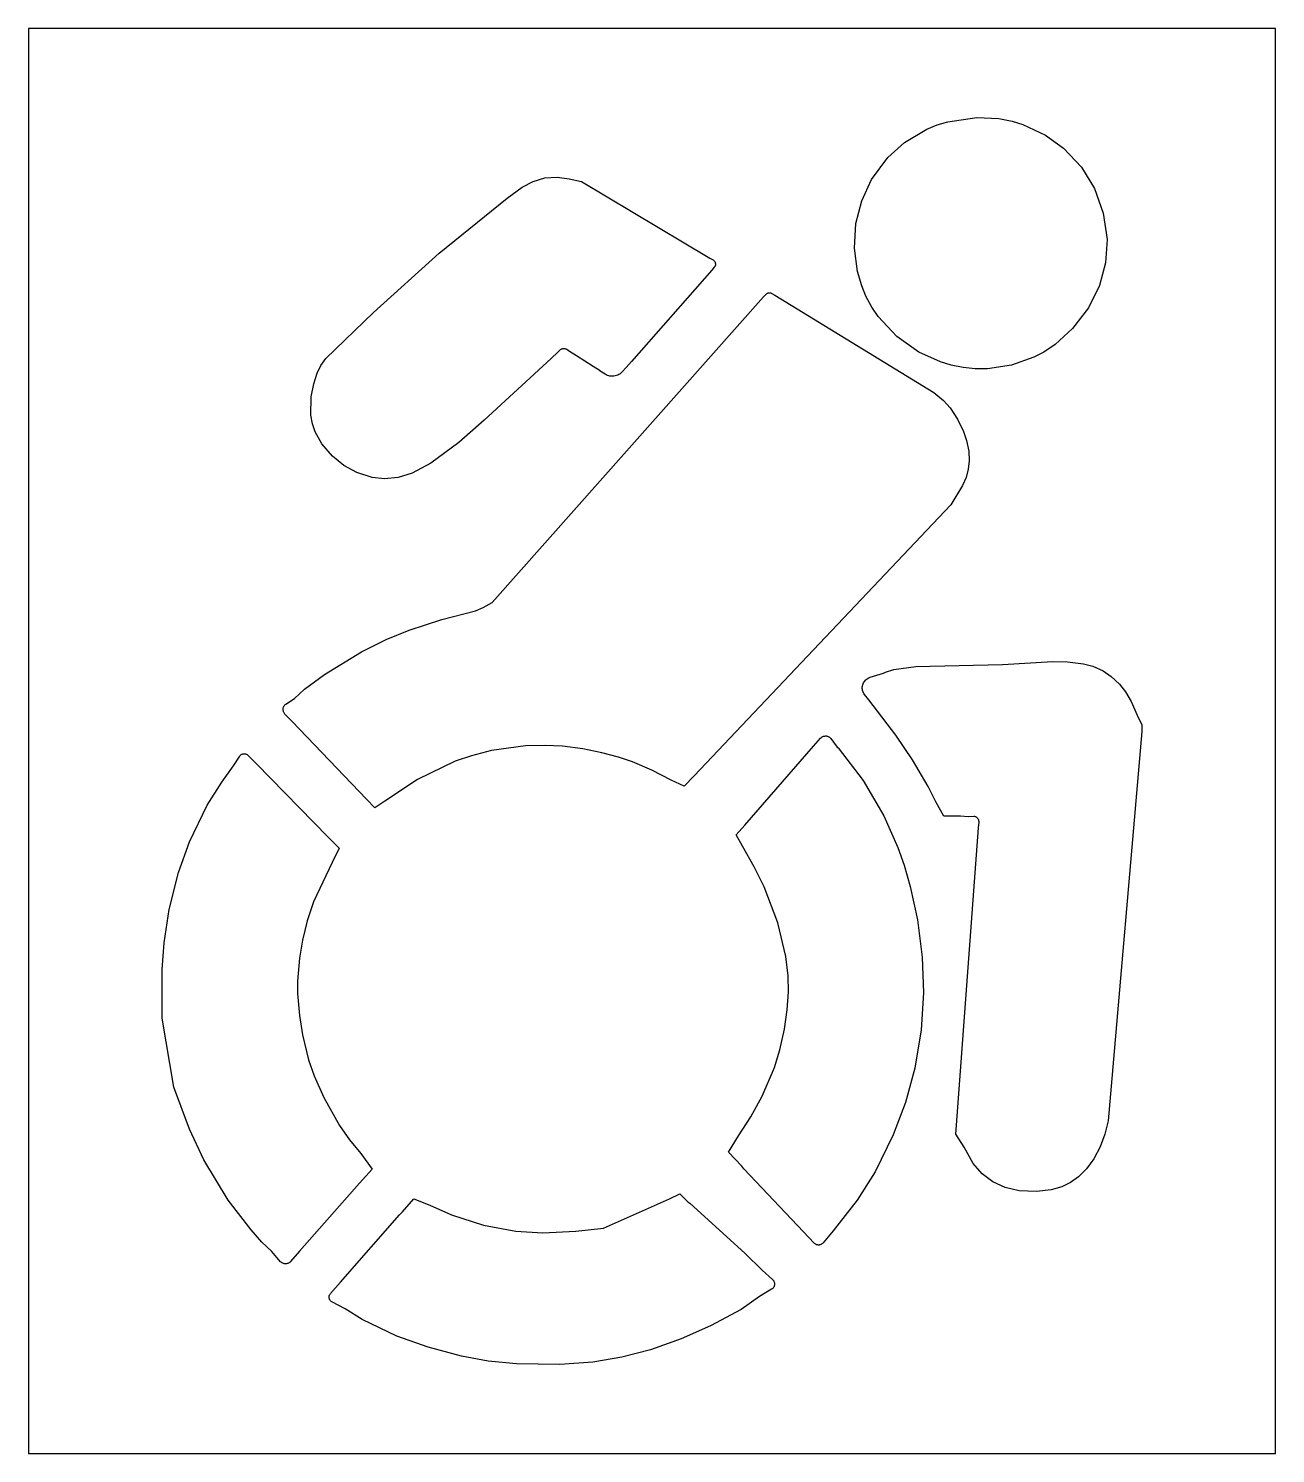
# Model space of a CAD drawing. Header units: inches. Extents: x 0 to 42, y 0 to 48.
import ezdxf

# ---------------------------------------------------------------- set-up
doc = ezdxf.new("R2010")
doc.units = ezdxf.units.IN
doc.header["$MEASUREMENT"] = 0
doc.layers.add('CUT', color=1, linetype='Continuous')

msp = doc.modelspace()

# ---------------------------------------------------------------- linework, layer by layer
at = {"layer": 'CUT'}
for points in [[(0, 0), (42, 0), (42, 48), (0, 48)], [(35.462, 43.324), (35.9, 42.611), (36.191, 41.781), (36.325, 40.895), (36.279, 40.109), (36.073, 39.341), (35.703, 38.589), (35.167, 37.892), (34.575, 37.359), (34.192, 37.102), (33.859, 36.925), (33.111, 36.657), (32.3, 36.539), (31.888, 36.538), (31.481, 36.579), (31.077, 36.656), (30.718, 36.767), (29.992, 37.092), (29.243, 37.629), (28.614, 38.303), (28.402, 38.615), (28.205, 38.985), (28.062, 39.334), (27.921, 39.817), (27.821, 40.6), (27.869, 41.426), (28.064, 42.191), (28.398, 42.914), (28.944, 43.656), (29.507, 44.156), (30.257, 44.607), (30.603, 44.751), (30.964, 44.858), (31.943, 45), (32.684, 44.964), (33.132, 44.875), (33.493, 44.767), (34.251, 44.409), (34.86, 43.965)], [(18.223, 37.124), (18.223, 37.124), (18.129, 37.184), (18.112, 37.194), (18.094, 37.202), (18.076, 37.208), (18.057, 37.212), (18.038, 37.215), (18.018, 37.215), (17.999, 37.213), (17.98, 37.21), (17.961, 37.204), (17.944, 37.197), (17.927, 37.187), (17.911, 37.176), (17.896, 37.164), (17.814, 37.088), (17.61, 36.897), (17.599, 36.889), (15.352, 34.804), (14.498, 34.056), (13.549, 33.362), (12.923, 33.023), (12.446, 32.872), (11.991, 32.829), (11.579, 32.878), (11.063, 33.044), (10.624, 33.283), (10.235, 33.599), (9.881, 34.011), (9.658, 34.411), (9.564, 34.687), (9.51, 34.973), (9.525, 35.591), (9.613, 36.034), (9.721, 36.391), (9.847, 36.652), (10.016, 36.887), (11.617, 38.432), (13.831, 40.427), (16.117, 42.281), (16.627, 42.652), (16.994, 42.849), (17.391, 42.966), (17.804, 42.99), (18.211, 42.933), (18.631, 42.846), (22.95, 40.267), (23.057, 40.203), (23.071, 40.193), (23.084, 40.183), (23.096, 40.171), (23.106, 40.158), (23.115, 40.144), (23.123, 40.129), (23.129, 40.114), (23.133, 40.097), (23.136, 40.081), (23.137, 40.064), (23.136, 40.048), (23.134, 40.031), (23.129, 40.015), (23.124, 39.999), (23.116, 39.984), (23.107, 39.97), (23.097, 39.957), (23.015, 39.862), (20.31, 36.778), (20.125, 36.581), (20.119, 36.575), (19.991, 36.433), (19.959, 36.401), (19.925, 36.373), (19.887, 36.348), (19.847, 36.327), (19.806, 36.31), (19.763, 36.298), (19.719, 36.29), (19.674, 36.286), (19.629, 36.287), (19.585, 36.292), (19.541, 36.302), (19.498, 36.316), (19.458, 36.334), (19.419, 36.357), (19.258, 36.46), (19.251, 36.464), (19.019, 36.613), (18.458, 36.97)], [(8.623, 24.926), (8.61, 24.944), (8.599, 24.963), (8.59, 24.984), (8.583, 25.005), (8.578, 25.027), (8.576, 25.049), (8.575, 25.071), (8.577, 25.093), (8.581, 25.115), (8.587, 25.137), (8.595, 25.157), (8.605, 25.177), (8.617, 25.196), (8.631, 25.213), (8.646, 25.229), (8.663, 25.244), (8.957, 25.436), (9.294, 25.741), (9.972, 26.236), (11.219, 27.008), (12.047, 27.419), (12.819, 27.734), (13.918, 28.096), (15.053, 28.379), (15.318, 28.498), (15.612, 28.668), (24.758, 38.958), (24.833, 39.043), (24.845, 39.055), (24.857, 39.065), (24.871, 39.074), (24.885, 39.082), (24.9, 39.088), (24.915, 39.093), (24.931, 39.096), (24.947, 39.098), (24.964, 39.098), (24.98, 39.096), (24.996, 39.093), (25.011, 39.089), (25.026, 39.082), (25.04, 39.075), (25.138, 39.016), (30.491, 35.735), (30.813, 35.466), (31.039, 35.221), (31.289, 34.836), (31.493, 34.429), (31.598, 34.122), (31.668, 33.762), (31.683, 33.438), (31.65, 33.154), (31.576, 32.875), (31.461, 32.608), (31.066, 31.96), (22.42, 22.829), (22.084, 22.476), (21.643, 22.681), (20.993, 23.012), (20.343, 23.295), (19.873, 23.46), (19.312, 23.607), (18.667, 23.738), (17.982, 23.823), (17.406, 23.853), (16.742, 23.835), (15.597, 23.681), (14.918, 23.505), (14.369, 23.318), (13.098, 22.701), (11.998, 21.969), (11.661, 21.745), (11.382, 22.039), (8.878, 24.655), (8.637, 24.909)], [(28.278, 26.119), (28.312, 26.135), (28.347, 26.148), (28.567, 26.212), (28.794, 26.285), (28.868, 26.322), (29.143, 26.414), (29.881, 26.506), (32.804, 26.581), (34.5, 26.682), (34.997, 26.667), (35.53, 26.602), (35.852, 26.516), (36.193, 26.361), (36.468, 26.174), (36.741, 25.916), (36.949, 25.656), (37.136, 25.329), (37.336, 24.869), (37.5, 24.541), (37.5, 24.315), (36.36, 11.201), (36.253, 10.758), (36.091, 10.333), (35.876, 9.929), (35.635, 9.588), (35.37, 9.324), (35.097, 9.132), (34.798, 8.986), (34.441, 8.88), (33.95, 8.825), (33.371, 8.849), (32.89, 8.959), (32.479, 9.148), (32.116, 9.422), (31.821, 9.772), (31.51, 10.317), (31.233, 10.759), (31.999, 21.077), (32.014, 21.266), (32.014, 21.285), (32.013, 21.303), (32.009, 21.32), (32.004, 21.338), (31.997, 21.355), (31.989, 21.371), (31.979, 21.386), (31.967, 21.399), (31.954, 21.412), (31.94, 21.423), (31.925, 21.433), (31.908, 21.441), (31.891, 21.448), (31.874, 21.452), (31.856, 21.455), (31.838, 21.456), (31.648, 21.442), (31.389, 21.465), (30.833, 21.463), (30.564, 21.95), (30.3, 22.462), (29.776, 23.365), (29.209, 24.199), (28.449, 25.191), (28.3, 25.383), (28.3, 25.383), (28.161, 25.565), (28.139, 25.596), (28.121, 25.629), (28.106, 25.664), (28.095, 25.7), (28.088, 25.737), (28.084, 25.774), (28.084, 25.812), (28.088, 25.85), (28.096, 25.887), (28.108, 25.923), (28.123, 25.958), (28.141, 25.99), (28.163, 26.021), (28.188, 26.05), (28.215, 26.076), (28.245, 26.099)], [(27.026, 24.083), (27.242, 23.797), (27.273, 23.769), (28.114, 22.671), (28.808, 21.48), (29.28, 20.414), (29.488, 19.822), (29.694, 19.104), (29.939, 17.979), (30.097, 16.723), (30.139, 15.516), (30.061, 14.275), (29.85, 12.985), (29.543, 11.823), (29.126, 10.73), (28.512, 9.493), (27.906, 8.535), (27.097, 7.502), (26.769, 7.099), (26.755, 7.084), (26.74, 7.07), (26.723, 7.058), (26.705, 7.047), (26.687, 7.038), (26.667, 7.031), (26.647, 7.026), (26.627, 7.023), (26.606, 7.023), (26.585, 7.024), (26.565, 7.027), (26.545, 7.033), (26.526, 7.04), (26.507, 7.049), (26.49, 7.06), (26.474, 7.073), (26.459, 7.088), (26.105, 7.469), (24.097, 9.591), (24.022, 9.678), (23.58, 10.147), (23.918, 10.695), (24.332, 11.337), (24.709, 12.04), (25.122, 13), (25.307, 13.601), (25.461, 14.294), (25.553, 14.942), (25.597, 15.554), (25.581, 16.091), (25.504, 16.736), (25.235, 17.87), (24.778, 19.087), (24.439, 19.763), (24.044, 20.457), (23.839, 20.842), (24.126, 21.17), (26.443, 23.823), (26.678, 24.093), (26.694, 24.11), (26.712, 24.125), (26.732, 24.138), (26.752, 24.149), (26.774, 24.158), (26.796, 24.164), (26.819, 24.168), (26.843, 24.17), (26.866, 24.169), (26.889, 24.166), (26.912, 24.161), (26.934, 24.153), (26.955, 24.143), (26.975, 24.131), (26.994, 24.116), (27.011, 24.1)], [(7.293, 23.57), (7.311, 23.566), (7.328, 23.561), (7.345, 23.553), (7.361, 23.544), (7.376, 23.533), (7.39, 23.52), (7.67, 23.245), (10.09, 20.766), (10.458, 20.385), (10.226, 19.908), (9.604, 18.581), (9.391, 17.943), (9.234, 17.294), (9.128, 16.685), (9.061, 15.91), (9.062, 15.497), (9.122, 14.755), (9.223, 14.106), (9.433, 13.265), (9.627, 12.719), (9.946, 11.994), (10.476, 11.043), (10.814, 10.562), (11.195, 10.101), (11.571, 9.583), (11.144, 9.105), (9.132, 6.819), (8.829, 6.467), (8.812, 6.45), (8.794, 6.435), (8.774, 6.421), (8.753, 6.41), (8.731, 6.401), (8.708, 6.395), (8.685, 6.39), (8.661, 6.389), (8.637, 6.39), (8.613, 6.393), (8.59, 6.399), (8.568, 6.407), (8.546, 6.417), (8.526, 6.43), (8.507, 6.444), (8.49, 6.461), (8.185, 6.812), (7.86, 7.123), (7.495, 7.529), (6.729, 8.529), (5.906, 9.897), (5.426, 10.924), (4.897, 12.341), (4.5, 14.661), (4.502, 16.3), (4.566, 17.199), (4.74, 18.329), (5.056, 19.573), (5.424, 20.601), (6.023, 21.838), (6.513, 22.618), (6.906, 23.16), (6.906, 23.161), (7.115, 23.493), (7.127, 23.508), (7.139, 23.522), (7.153, 23.534), (7.168, 23.545), (7.184, 23.554), (7.201, 23.561), (7.219, 23.567), (7.237, 23.571), (7.256, 23.572), (7.274, 23.572)], [(13.516, 8.365), (14.251, 8.038), (15.329, 7.689), (16.412, 7.486), (17.322, 7.429), (18.44, 7.492), (19.368, 7.591), (21.585, 8.579), (21.932, 8.743), (22.21, 8.479), (22.274, 8.432), (24.143, 6.739), (24.711, 6.181), (25.06, 5.863), (25.075, 5.848), (25.088, 5.831), (25.099, 5.813), (25.109, 5.794), (25.117, 5.774), (25.122, 5.753), (25.125, 5.732), (25.127, 5.711), (25.126, 5.69), (25.123, 5.669), (25.118, 5.648), (25.11, 5.628), (25.101, 5.609), (25.09, 5.591), (25.077, 5.574), (25.063, 5.558), (25.047, 5.544), (25.03, 5.532), (24.623, 5.291), (24.007, 4.856), (22.974, 4.299), (21.981, 3.859), (20.95, 3.495), (19.986, 3.244), (19.008, 3.074), (17.898, 3), (16.431, 3.021), (15.484, 3.109), (14.586, 3.278), (13.456, 3.578), (12.403, 3.951), (11.233, 4.51), (10.668, 4.87), (10.213, 5.111), (10.198, 5.121), (10.183, 5.133), (10.17, 5.146), (10.158, 5.16), (10.148, 5.176), (10.139, 5.192), (10.133, 5.21), (10.128, 5.228), (10.125, 5.246), (10.123, 5.264), (10.124, 5.283), (10.127, 5.301), (10.132, 5.319), (10.138, 5.337), (10.146, 5.353), (10.156, 5.369), (10.168, 5.384), (10.508, 5.77), (12.495, 8.034), (12.597, 8.136), (12.976, 8.573)]]:
    msp.add_lwpolyline(points, close=True, dxfattribs=at)

doc.saveas('drawing.dxf')
